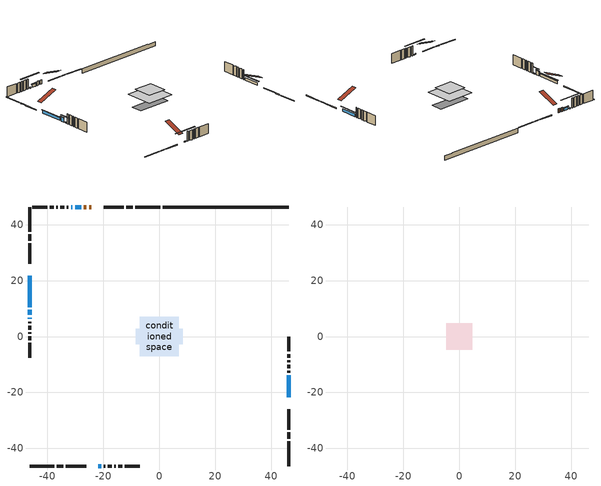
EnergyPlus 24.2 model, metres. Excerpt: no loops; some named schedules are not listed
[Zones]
conditioned space
 floor outside (Floor1 construction): -1.55,-1.55 -1.55,1.55 1.55,1.55 1.55,-1.55 z0.67
 floor adiabatic (AdiabaticFloorConstruction): -6.99,-6.99 -6.99,6.99 6.99,6.99 6.99,-6.99 z3.11
 floor foundation (Slab1 construction): -8.45,-2.84 -8.45,2.84 8.45,2.84 8.45,-2.84 z-1.62
 wall outside (RimJoist1 construction): 0.27,46.34 -8.55,46.34 / -46.34,-46.34 -37.52,-46.34 / -46.34,46.34 -46.34,37.52 / 46.34,-46.34 46.34,-37.52 z0.67:0.97
 wall outside (RimJoist2 construction): -9.48,46.34 -11.75,46.34 / -36.59,-46.34 -34.31,-46.34 / -46.34,36.59 -46.34,34.31 / 46.34,-36.59 46.34,-34.31 z0.67:0.97
 wall outside (RimJoist3 construction): -12.68,46.34 -19.95,46.34 / -33.38,-46.34 -26.12,-46.34 / -46.34,33.38 -46.34,26.12 / 46.34,-33.38 46.34,-26.12 z0.67:0.97
 wall outside (AdiabaticWallConstruction 1): -24.25,46.34 -25.13,46.34 / -26.06,46.34 -26.94,46.34 z0.67:2.7
 wall outside (AdiabaticWallConstruction): -46.34,21.81 -46.34,10.47 / 46.34,-21.81 46.34,-13.87 / -27.87,46.34 -30.14,46.34 z0.67:2.02; -46.34,9.55 -46.34,7.72 z0.67:2.75; -46.34,6.79 -46.34,6.29 / -31.06,46.34 -31.57,46.34 / -21.81,-46.34 -20.82,-46.34 z0.67:1.17
 wall outside (Wall1 construction): -32.49,46.34 -33.1,46.34 / -19.89,-46.34 -19.28,-46.34 / -46.34,5.36 -46.34,4.75 / 46.34,-12.95 46.34,-12.34 z0.67:5.55
 wall outside (Wall2 construction): -34.03,46.34 -35.36,46.34 / -18.35,-46.34 -17.02,-46.34 / -46.34,3.82 -46.34,2.49 / 46.34,-11.41 46.34,-10.08 z0.67:5.55
 wall outside (Wall3 construction): -36.29,46.34 -36.86,46.34 / -16.09,-46.34 -15.52,-46.34 / -46.34,1.56 -46.34,0.99 / 46.34,-9.15 46.34,-8.58 z0.67:5.55
 wall outside (Wall4 construction): -37.79,46.34 -39.16,46.34 / -14.59,-46.34 -13.22,-46.34 / -46.34,0.06 -46.34,-1.31 / 46.34,-7.65 46.34,-6.28 z0.67:5.55
 wall outside (Wall5 construction): -40.09,46.34 -45.41,46.34 / -12.29,-46.34 -6.97,-46.34 / -46.34,-2.24 -46.34,-7.56 / 46.34,-5.35 46.34,-0.03 z0.67:5.55
 wall foundation (FoundationWall1 construction): 1.2,46.34,-1.62 1.2,46.34,0.67 41.82,46.34,0.67 41.82,46.34,0.45 46.34,46.34,0.45 46.34,46.34,-1.62
 window (WindowConstruction): -46.34,21.81 -46.34,10.47 z0.67:2.02
 window (WindowConstruction 1): -46.34,9.54 -46.34,7.72 z0.67:2.75
 window (WindowConstruction 2): 46.34,-21.81 46.34,-13.88 z0.67:2.02
 window (WindowConstruction 3): -27.87,46.34 -30.14,46.34 z0.67:2.02
 window (WindowConstruction 4): -46.34,6.79 -46.34,6.29 z0.67:1.17
 window (WindowConstruction 5): -31.07,46.34 -31.56,46.34 z0.67:1.17
 window (WindowConstruction 6): -21.81,-46.34 -20.82,-46.34 z0.67:1.17
 door (Door): -24.25,46.34 -25.13,46.34 z0.67:2.7
 door (Door 1): -26.06,46.34 -26.94,46.34 z0.67:2.7
 ceiling adiabatic (AdiabaticFloorConstruction): 6.99,-6.99 6.99,6.99 -6.99,6.99 -6.99,-6.99 z3.11
attic - vented
 floor to conditioned space (Floor2 construction Reversed): -4.71,-4.71 -4.71,4.71 4.71,4.71 4.71,-4.71 z5.55
 roof outside (Roof1 construction): -23.33,46.34,5.55 -23.33,37.29,9.32 -20.88,37.29,9.32 -20.88,46.34,5.55; -22.74,-46.34,5.55 -22.74,-37.29,9.32 -25.19,-37.29,9.32 -25.19,-46.34,5.55; -46.34,22.74,5.55 -37.29,22.74,9.32 -37.29,25.19,9.32 -46.34,25.19,5.55; 46.34,-22.74,5.55 37.29,-22.74,9.32 37.29,-25.19,9.32 46.34,-25.19,5.55
shading: -46.34,10.17 -46.34,22.11 -46.64,22.11 -46.64,10.17 z2.32; -46.34,7.42 -46.34,9.84 -46.64,9.84 -46.64,7.42 z3.05; 46.34,-12.96 46.34,-22.72 46.64,-22.72 46.64,-12.96 z2.93; -30.44,46.34 -27.57,46.34 -27.57,46.64 -30.44,46.64 z2.32; -46.34,3.55 -46.34,9.53 -46.64,9.53 -46.64,3.55 z3.91; -37.05,46.34 -25.58,46.34 -25.58,46.64 -37.05,46.64 z6.66; -15.33,-46.34 -27.3,-46.34 -27.3,-46.64 -15.33,-46.64 z6.66
[Building]
Building 1: Terrain=Suburbs
[Site:Location]
Montreal Mirabel Intl AP_QC: Latitude {deg}=45.68; Longitude {deg}=-74.03; Time Zone {hr}=-5; Elevation {m}=82; Keep Site Location Information=Yes
[Site:GroundTemperature:Shallow]
0.642858, -1.75623, -1.94836, -0.80987, 3.76054, 8.30966, 12.2535, 14.7518, 14.9641, 12.9321, 9.08883, 4.67926
[Site:WaterMainsTemperature]
Calculation Method=Schedule; Temperature Schedule=mains temperature schedule
[Material] Roughness=Rough; Thermal Absorptance=0.9
Name | Thickness {m} | Conductivity {W/m-K} | Density {kg/m3} | Specific Heat {J/kg-K} | Solar Absorptance | Visible Absorptance
asphalt or fiberglass shingles | 0.00635 | 0.162714 | 1121.4 | 1465.45 | 0.84 | 0.84
ceiling loosefill ins | 0.254 | 0.0480833 | 16.02 | 1046.75 | 0.7 | 0.7
ceiling stud and cavity | 0.1397 | 0.143987 | 65.682 | 1177.47 | 0.7 | 0.7
concrete 4.0 in. | 0.1016 | 1.803125 | 2242.8 | 837.4 | 0.7 | 0.7
concrete 8.0 in. | 0.2032 | 1.803125 | 2242.8 | 837.4 | 0.7 | 0.7
door material | 0.04445 | 0.0451087 | 512.64 | 1214.23 | 0.7 | 0.7
exterior vertical ins | 0.0453343 | 0.029427 | 32.04 | 1214.23 | 0.7 | 0.7
floor covering | 0.0127 | 0.0433444 | 54.468 | 1339.84 | 0.6 | 0.6
floor rigid ins; rim joist rigid ins; wall rigid ins | 0.051816 | 0.029427 | 32.04 | 1214.23 | 0.7 | 0.7
floor rigid ins 1; wall rigid ins 1 | 0.512978 | 0.029427 | 32.04 | 1214.23 | 0.7 | 0.7
floor stud and cavity | 0.1397 | 0.105474 | 92.3553 | 1139.71 | 0.7 | 0.7
floor stud and cavity 1 | 0.1397 | 1.75129 | 37.0049 | 1207.88 | 0.7 | 0.7
furniture material conditioned space 1 | 0.1524 | 0.115458 | 640.8 | 1214.23 | 0.6 | 0.6
gypsum board | 0.0127 | 0.160291 | 801 | 837.4 | 0.6 | 0.6
gypsum board 1 | 0.0127 | 0.160291 | 801 | 837.4 | 0.7 | 0.7
osb sheathing 0.5 in. | 0.0127 | 0.115458 | 512.64 | 1214.23 | 0.7 | 0.7
osb sheathing 0.75 in. | 0.01905 | 0.115458 | 512.64 | 1214.23 | 0.7 | 0.7
osb sheathing 2.0 in. | 0.0508 | 0.115458 | 512.64 | 1214.23 | 0.7 | 0.7
rim joist stud and cavity | 0.0508 | 0.0278588 | 125.044 | 1163.47 | 0.6 | 0.6
rim joist stud and cavity 1 | 0.0508 | 0.159763 | 125.044 | 1163.47 | 0.6 | 0.6
wall stud and cavity | 0.1397 | 0.148021 | 139.0536 | 1170.24 | 0.7 | 0.7
wall stud and cavity 1 | 0.1397 | 0.202915 | 139.0536 | 1170.24 | 0.7 | 0.7
wall stud and cavity 2 | 0.1397 | 0.153164 | 139.0536 | 1170.24 | 0.7 | 0.7
wall stud and cavity 3 | 0.1397 | 0.0975873 | 139.0536 | 1170.24 | 0.7 | 0.7
wall stud and cavity 4 | 0.1397 | 0.18494 | 139.0536 | 1170.24 | 0.7 | 0.7
wall stud and cavity 5 | 0.0889 | 0.380278 | 52.3479 | 1209.89 | 0.7 | 0.7
wall stud and cavity 6 | 0.0889 | 0.391764 | 83.0341 | 1211.67 | 0.7 | 0.7
wood siding | 0.0254 | 0.102417 | 544.68 | 1172.36 | 0 | 0
wood siding 1; wood siding 2; wood siding 3 | 0.0254 | 0.102417 | 544.68 | 1172.36 | 0.7 | 0.7
[WindowMaterial:SimpleGlazingSystem]
Name | U-Factor {W/m2-K} | Solar Heat Gain Coefficient
WindowMaterial | 2.93382 | 0.6
WindowMaterial 1 | 2.97414 | 0.6
WindowMaterial 2 | 3.09508 | 0.33
[Construction]
AdiabaticFloorConstruction: floor stud and cavity 1, floor rigid ins 1, osb sheathing 0.75 in., floor covering
AdiabaticWallConstruction: wood siding 2, wall rigid ins 1, wall stud and cavity 5, gypsum board
AdiabaticWallConstruction 1: wood siding 3, wall rigid ins 1, wall stud and cavity 5, gypsum board
Door; Door 1: door material
Floor1 construction: floor stud and cavity, floor rigid ins, osb sheathing 0.75 in., floor covering
Floor2 construction Reversed: gypsum board, ceiling stud and cavity, ceiling loosefill ins
FoundationWall1 construction: concrete 8.0 in., gypsum board 1
furniture construction conditioned space 1: furniture material conditioned space 1
PartitionWallConstruction: gypsum board, wall stud and cavity 6, gypsum board
RimJoist1 construction; RimJoist3 construction: wood siding 1, osb sheathing 2.0 in., rim joist stud and cavity
RimJoist2 construction: wood siding 1, rim joist rigid ins, osb sheathing 2.0 in., rim joist stud and cavity 1
Roof1 construction: asphalt or fiberglass shingles
Slab1 construction: concrete 4.0 in.
Wall1 construction: wood siding, wall rigid ins, osb sheathing 0.5 in., wall stud and cavity, gypsum board
Wall2 construction: wood siding, wall rigid ins, osb sheathing 0.5 in., wall stud and cavity 1, gypsum board
Wall3 construction: wood siding, wall rigid ins, osb sheathing 0.5 in., wall stud and cavity 2, gypsum board
Wall4 construction: wood siding, wall rigid ins, osb sheathing 0.5 in., wall stud and cavity 3, gypsum board
Wall5 construction: wood siding, wall rigid ins, osb sheathing 0.5 in., wall stud and cavity 4, gypsum board
WindowConstruction; WindowConstruction 2; WindowConstruction 3: WindowMaterial
WindowConstruction 1: WindowMaterial 1
WindowConstruction 4; WindowConstruction 5; WindowConstruction 6: WindowMaterial 2
[Zone] Multiplier=1; Part of Total Floor Area=Yes
Name | Volume {m3}
attic - vented | 53.5049
conditioned space | 729.1
[Space]
Name | Zone | Volume {m3}
attic - vented 1 | attic - vented | 53.5049
conditioned space 1 | conditioned space | 729.1
[ZoneInfiltration:EffectiveLeakageArea]
infil attic - vented 1: Zone or Space=attic - vented 1; Schedule=Always On Discrete; Effective Air Leakage Area {cm2}=4091.54; Stack Coefficient=0.000262102; Wind Coefficient=1.09384e-05
[ZoneMixing]
whole house fan mix: Zone or Space=attic - vented; Schedule=Always On Continuous; Design Flow Rate Calculation Method=Flow/Zone; Design Flow Rate {m3/s}=0; Source Zone or Space=conditioned space
[SurfaceProperty:ExposedFoundationPerimeter]
Slab1: Exposed Perimeter Calculation Method=TotalExposedPerimeter; Total Exposed Perimeter {m}=45.138
[InternalMass] Zone or ZoneList=conditioned space; Space or SpaceList=conditioned space 1
Name | Construction | Surface Area {m2}
furniture mass conditioned space 1 | furniture construction conditioned space 1 | 120.496
partition wall mass | PartitionWallConstruction | 301.24
[Lights]
interior lighting: Zone or ZoneList or Space or SpaceList=conditioned space 1; Schedule=interior lighting schedule; Design Level Calculation Method=LightingLevel; Lighting Level {W}=343.2; Return Air Fraction=0; Fraction Radiant=0.6; Fraction Visible=0.2; Fraction Replaceable=1
[People]
occupants: Zone or ZoneList or Space or SpaceList=conditioned space 1; Number of People Schedule=occupants schedule; Number of People Calculation Method=People; Number of People=3; Fraction Radiant=0.314171; Sensible Heat Fraction=0.56303; Activity Level Schedule=occupants activity schedule; Carbon Dioxide Generation Rate {m3/s-W}=0; Enable ASHRAE 55 Comfort Warnings=No; Mean Radiant Temperature Calculation Type=EnclosureAveraged
[ElectricEquipment] Zone or ZoneList or Space or SpaceList=conditioned space 1; Design Level Calculation Method=EquipmentLevel
Name | Schedule | Design Level {W} | Fraction Latent | Fraction Radiant | Fraction Lost
clothes dryer | clothes dryer schedule | 140.772 | 0.015 | 0.081 | 0.85
clothes washer | clothes washer schedule | 32.1985 | 0.03 | 0.162 | 0.7
cooking range | cooking range schedule | 215.147 | 0.08 | 0.432 | 0.2
dishwasher | dishwasher schedule | 66.8632 | 0.3 | 0.18 | 0.4
fridge | fridge schedule | 72.9452 | 0 | 0.6 | 0
mech vent house fan | mech vent house fan schedule | 150 | 0 | 0 | 1
mech vent house fan cfis | mech vent house fan cfis schedule | 0 | 0 | 0 | 0
misc plug loads | misc plug loads schedule | 494.7 | 0.045 | 0.513 | 0.1
whole house fan | Always On Discrete | 0 | 0 | 0 | 1
[OtherEquipment] Zone or ZoneList or Space or SpaceList=conditioned space 1; Design Level Calculation Method=EquipmentLevel
Name | Fuel Type | Schedule | Design Level {W} | Fraction Latent | Fraction Radiant | Fraction Lost
clothes dryer 1 | Electricity | clothes dryer schedule | 0 | 0.015 | 0.081 | 0.85
cooking range 1 | Electricity | cooking range schedule | 0 | 0.08 | 0.432 | 0.2
general water use latent | None | general water use schedule | 62.594 | 1 | 0 | 0
general water use sensible | None | general water use schedule | -61.6891 | 0 | 0.6 | 0
mech vent house fan latent load | None | Always On Discrete | 0 | 1 | 0 | 0
mech vent house fan sensible load | None | Always On Discrete | 0 | 0 | 0 | 0
water heater energy adjustment1 | Electricity | Always On Discrete | 0.01 | 0 | 0 | 1
[ZoneInfiltration:DesignFlowRate] Zone or ZoneList or Space or SpaceList=conditioned space 1; Schedule=Always On Discrete; Design Flow Rate Calculation Method=Flow/Zone; Design Flow Rate {m3/s}=0
infil flow; natural vent flow; whole house fan flow
[Foundation:Kiva]
Foundation Kiva 1: Initial Indoor Air Temperature {C}=21; Wall Height Above Grade {m}=0.669981; Wall Depth Below Slab {m}=0.2032; Custom Block Material Name 1=exterior vertical ins; Custom Block Depth 1 {m}=2.28999; Custom Block X Position 1 {m}=0.2159; Custom Block Z Position 1 {m}=0
[Foundation:Kiva:Settings]
Soil Conductivity {W/m-K}=0.849921; Soil Density {kg/m3}=1842.3; Soil Specific Heat {J/kg-K}=418.7; Ground Solar Absorptivity=0.9; Ground Thermal Absorptivity=0.9; Ground Surface Roughness {m}=0.03; Far-Field Width {m}=40; Deep-Ground Boundary Condition=ZeroFlux; Deep-Ground Depth {m}=40; Minimum Cell Dimension {m}=0.2; Maximum Cell Growth Coefficient=3; Simulation Timestep=Timestep
[Exterior:Lights]
exterior lighting: Schedule=exterior lighting schedule; Design Level {W}=75.6
[Schedule:Constant]
Name | Hourly Value
Always On Continuous; mech vent house fan schedule; mech vent house fan cfis schedule; Always On Discrete | 1
occupants activity schedule | 117.228
fridge schedule | 0
[Schedule:Week:Daily]
interior lighting schedule Week Rule - Jan1-Jan27: interior lighting schedule day, interior lighting schedule day, interior lighting schedule day, interior lighting schedule day, interior lighting schedule day, interior lighting schedule day, interior lighting schedule day, interior lighting schedule default day, interior lighting schedule default day, interior lighting schedule default day, interior lighting schedule default day, interior lighting schedule default day
interior lighting schedule Week Rule - Jan28-Feb3: interior lighting schedule day, interior lighting schedule day, interior lighting schedule day, interior lighting schedule day, interior lighting schedule day 1, interior lighting schedule day 1, interior lighting schedule day 1, interior lighting schedule default day, interior lighting schedule default day, interior lighting schedule default day, interior lighting schedule default day, interior lighting schedule default day
interior lighting schedule Week Rule - Feb4-Feb24: interior lighting schedule day 1, interior lighting schedule day 1, interior lighting schedule day 1, interior lighting schedule day 1, interior lighting schedule day 1, interior lighting schedule day 1, interior lighting schedule day 1, interior lighting schedule default day, interior lighting schedule default day, interior lighting schedule default day, interior lighting schedule default day, interior lighting schedule default day
interior lighting schedule Week Rule - Feb25-Mar3: interior lighting schedule day 1, interior lighting schedule day 1, interior lighting schedule day 1, interior lighting schedule day 1, interior lighting schedule day 2, interior lighting schedule day 2, interior lighting schedule day 2, interior lighting schedule default day, interior lighting schedule default day, interior lighting schedule default day, interior lighting schedule default day, interior lighting schedule default day
interior lighting schedule Week Rule - Mar4-Mar31: interior lighting schedule day 2, interior lighting schedule day 2, interior lighting schedule day 2, interior lighting schedule day 2, interior lighting schedule day 2, interior lighting schedule day 2, interior lighting schedule day 2, interior lighting schedule default day, interior lighting schedule default day, interior lighting schedule default day, interior lighting schedule default day, interior lighting schedule default day
interior lighting schedule Week Rule - Apr1-Apr28: interior lighting schedule day 3, interior lighting schedule day 3, interior lighting schedule day 3, interior lighting schedule day 3, interior lighting schedule day 3, interior lighting schedule day 3, interior lighting schedule day 3, interior lighting schedule default day, interior lighting schedule default day, interior lighting schedule default day, interior lighting schedule default day, interior lighting schedule default day
interior lighting schedule Week Rule - Apr29-May5: interior lighting schedule day 3, interior lighting schedule day 3, interior lighting schedule day 4, interior lighting schedule day 4, interior lighting schedule day 4, interior lighting schedule day 4, interior lighting schedule day 4, interior lighting schedule default day, interior lighting schedule default day, interior lighting schedule default day, interior lighting schedule default day, interior lighting schedule default day
interior lighting schedule Week Rule - May6-May26: interior lighting schedule day 4, interior lighting schedule day 4, interior lighting schedule day 4, interior lighting schedule day 4, interior lighting schedule day 4, interior lighting schedule day 4, interior lighting schedule day 4, interior lighting schedule default day, interior lighting schedule default day, interior lighting schedule default day, interior lighting schedule default day, interior lighting schedule default day
interior lighting schedule Week Rule - May27-Jun2: interior lighting schedule day 4, interior lighting schedule day 4, interior lighting schedule day 4, interior lighting schedule day 4, interior lighting schedule day 4, interior lighting schedule day 5, interior lighting schedule day 5, interior lighting schedule default day, interior lighting schedule default day, interior lighting schedule default day, interior lighting schedule default day, interior lighting schedule default day
interior lighting schedule Week Rule - Jun3-Jun30: interior lighting schedule day 5, interior lighting schedule day 5, interior lighting schedule day 5, interior lighting schedule day 5, interior lighting schedule day 5, interior lighting schedule day 5, interior lighting schedule day 5, interior lighting schedule default day, interior lighting schedule default day, interior lighting schedule default day, interior lighting schedule default day, interior lighting schedule default day
interior lighting schedule Week Rule - Jul1-Jul28: interior lighting schedule day 6, interior lighting schedule day 6, interior lighting schedule day 6, interior lighting schedule day 6, interior lighting schedule day 6, interior lighting schedule day 6, interior lighting schedule day 6, interior lighting schedule default day, interior lighting schedule default day, interior lighting schedule default day, interior lighting schedule default day, interior lighting schedule default day
interior lighting schedule Week Rule - Jul29-Aug4: interior lighting schedule day 6, interior lighting schedule day 6, interior lighting schedule day 6, interior lighting schedule day 7, interior lighting schedule day 7, interior lighting schedule day 7, interior lighting schedule day 7, interior lighting schedule default day, interior lighting schedule default day, interior lighting schedule default day, interior lighting schedule default day, interior lighting schedule default day
interior lighting schedule Week Rule - Aug5-Aug25: interior lighting schedule day 7, interior lighting schedule day 7, interior lighting schedule day 7, interior lighting schedule day 7, interior lighting schedule day 7, interior lighting schedule day 7, interior lighting schedule day 7, interior lighting schedule default day, interior lighting schedule default day, interior lighting schedule default day, interior lighting schedule default day, interior lighting schedule default day
interior lighting schedule Week Rule - Aug26-Sep1: interior lighting schedule day 7, interior lighting schedule day 7, interior lighting schedule day 7, interior lighting schedule day 7, interior lighting schedule day 7, interior lighting schedule day 7, interior lighting schedule day 8, interior lighting schedule default day, interior lighting schedule default day, interior lighting schedule default day, interior lighting schedule default day, interior lighting schedule default day
interior lighting schedule Week Rule - Sep2-Sep29: interior lighting schedule day 8, interior lighting schedule day 8, interior lighting schedule day 8, interior lighting schedule day 8, interior lighting schedule day 8, interior lighting schedule day 8, interior lighting schedule day 8, interior lighting schedule default day, interior lighting schedule default day, interior lighting schedule default day, interior lighting schedule default day, interior lighting schedule default day
interior lighting schedule Week Rule - Sep30-Oct6: interior lighting schedule day 8, interior lighting schedule day 9, interior lighting schedule day 9, interior lighting schedule day 9, interior lighting schedule day 9, interior lighting schedule day 9, interior lighting schedule day 9, interior lighting schedule default day, interior lighting schedule default day, interior lighting schedule default day, interior lighting schedule default day, interior lighting schedule default day
interior lighting schedule Week Rule - Oct7-Oct27: interior lighting schedule day 9, interior lighting schedule day 9, interior lighting schedule day 9, interior lighting schedule day 9, interior lighting schedule day 9, interior lighting schedule day 9, interior lighting schedule day 9, interior lighting schedule default day, interior lighting schedule default day, interior lighting schedule default day, interior lighting schedule default day, interior lighting schedule default day
interior lighting schedule Week Rule - Oct28-Nov3: interior lighting schedule day 9, interior lighting schedule day 9, interior lighting schedule day 9, interior lighting schedule day 9, interior lighting schedule day 10, interior lighting schedule day 10, interior lighting schedule day 10, interior lighting schedule default day, interior lighting schedule default day, interior lighting schedule default day, interior lighting schedule default day, interior lighting schedule default day
interior lighting schedule Week Rule - Nov4-Nov24: interior lighting schedule day 10, interior lighting schedule day 10, interior lighting schedule day 10, interior lighting schedule day 10, interior lighting schedule day 10, interior lighting schedule day 10, interior lighting schedule day 10, interior lighting schedule default day, interior lighting schedule default day, interior lighting schedule default day, interior lighting schedule default day, interior lighting schedule default day
interior lighting schedule Week Rule - Nov25-Dec1: interior lighting schedule day 10, interior lighting schedule day 10, interior lighting schedule day 10, interior lighting schedule day 10, interior lighting schedule day 10, interior lighting schedule day 10, interior lighting schedule day 11, interior lighting schedule default day, interior lighting schedule default day, interior lighting schedule default day, interior lighting schedule default day, interior lighting schedule default day
interior lighting schedule Week Rule - Dec2-Dec31: interior lighting schedule day 11, interior lighting schedule day 11, interior lighting schedule day 11, interior lighting schedule day 11, interior lighting schedule day 11, interior lighting schedule day 11, interior lighting schedule day 11, interior lighting schedule default day, interior lighting schedule default day, interior lighting schedule default day, interior lighting schedule default day, interior lighting schedule default day
occupants schedule Week Rule - Jan1-Dec31: occupants schedule day, occupants schedule day, occupants schedule day, occupants schedule day, occupants schedule day, occupants schedule day, occupants schedule day, occupants schedule default day, occupants schedule default day, occupants schedule default day, occupants schedule default day, occupants schedule default day
clothes dryer schedule Week Rule - Jan1-Dec31: clothes dryer schedule day, clothes dryer schedule day, clothes dryer schedule day, clothes dryer schedule day, clothes dryer schedule day, clothes dryer schedule day, clothes dryer schedule day, clothes dryer schedule default day, clothes dryer schedule default day, clothes dryer schedule default day, clothes dryer schedule default day, clothes dryer schedule default day
clothes washer schedule Week Rule - Jan1-Dec31: clothes washer schedule day, clothes washer schedule day, clothes washer schedule day, clothes washer schedule day, clothes washer schedule day, clothes washer schedule day, clothes washer schedule day, clothes washer schedule default day, clothes washer schedule default day, clothes washer schedule default day, clothes washer schedule default day, clothes washer schedule default day
cooking range schedule Week Rule - Jan1-Dec31: cooking range schedule day, cooking range schedule day, cooking range schedule day, cooking range schedule day, cooking range schedule day, cooking range schedule day, cooking range schedule day, cooking range schedule default day, cooking range schedule default day, cooking range schedule default day, cooking range schedule default day, cooking range schedule default day
dishwasher schedule Week Rule - Jan1-Dec31: dishwasher schedule day, dishwasher schedule day, dishwasher schedule day, dishwasher schedule day, dishwasher schedule day, dishwasher schedule day, dishwasher schedule day, dishwasher schedule default day, dishwasher schedule default day, dishwasher schedule default day, dishwasher schedule default day, dishwasher schedule default day
misc plug loads schedule Week Rule - Jan1-Dec31: misc plug loads schedule day, misc plug loads schedule day, misc plug loads schedule day, misc plug loads schedule day, misc plug loads schedule day, misc plug loads schedule day, misc plug loads schedule day, misc plug loads schedule default day, misc plug loads schedule default day, misc plug loads schedule default day, misc plug loads schedule default day, misc plug loads schedule default day
general water use schedule Week Rule - Jan1-Dec31: general water use schedule day, general water use schedule day, general water use schedule day, general water use schedule day, general water use schedule day, general water use schedule day, general water use schedule day, general water use schedule default day, general water use schedule default day, general water use schedule default day, general water use schedule default day, general water use schedule default day
exterior lighting schedule Week Rule - Jan1-Jan27: exterior lighting schedule day, exterior lighting schedule day, exterior lighting schedule day, exterior lighting schedule day, exterior lighting schedule day, exterior lighting schedule day, exterior lighting schedule day, exterior lighting schedule default day, exterior lighting schedule default day, exterior lighting schedule default day, exterior lighting schedule default day, exterior lighting schedule default day
exterior lighting schedule Week Rule - Jan28-Feb3: exterior lighting schedule day, exterior lighting schedule day, exterior lighting schedule day, exterior lighting schedule day, exterior lighting schedule day 1, exterior lighting schedule day 1, exterior lighting schedule day 1, exterior lighting schedule default day, exterior lighting schedule default day, exterior lighting schedule default day, exterior lighting schedule default day, exterior lighting schedule default day
exterior lighting schedule Week Rule - Feb4-Feb24: exterior lighting schedule day 1, exterior lighting schedule day 1, exterior lighting schedule day 1, exterior lighting schedule day 1, exterior lighting schedule day 1, exterior lighting schedule day 1, exterior lighting schedule day 1, exterior lighting schedule default day, exterior lighting schedule default day, exterior lighting schedule default day, exterior lighting schedule default day, exterior lighting schedule default day
exterior lighting schedule Week Rule - Feb25-Mar3: exterior lighting schedule day 1, exterior lighting schedule day 1, exterior lighting schedule day 1, exterior lighting schedule day 1, exterior lighting schedule day 2, exterior lighting schedule day 2, exterior lighting schedule day 2, exterior lighting schedule default day, exterior lighting schedule default day, exterior lighting schedule default day, exterior lighting schedule default day, exterior lighting schedule default day
exterior lighting schedule Week Rule - Mar4-Mar31: exterior lighting schedule day 2, exterior lighting schedule day 2, exterior lighting schedule day 2, exterior lighting schedule day 2, exterior lighting schedule day 2, exterior lighting schedule day 2, exterior lighting schedule day 2, exterior lighting schedule default day, exterior lighting schedule default day, exterior lighting schedule default day, exterior lighting schedule default day, exterior lighting schedule default day
exterior lighting schedule Week Rule - Apr1-Apr28: exterior lighting schedule day 3, exterior lighting schedule day 3, exterior lighting schedule day 3, exterior lighting schedule day 3, exterior lighting schedule day 3, exterior lighting schedule day 3, exterior lighting schedule day 3, exterior lighting schedule default day, exterior lighting schedule default day, exterior lighting schedule default day, exterior lighting schedule default day, exterior lighting schedule default day
exterior lighting schedule Week Rule - Apr29-May5: exterior lighting schedule day 3, exterior lighting schedule day 3, exterior lighting schedule day 4, exterior lighting schedule day 4, exterior lighting schedule day 4, exterior lighting schedule day 4, exterior lighting schedule day 4, exterior lighting schedule default day, exterior lighting schedule default day, exterior lighting schedule default day, exterior lighting schedule default day, exterior lighting schedule default day
exterior lighting schedule Week Rule - May6-May26: exterior lighting schedule day 4, exterior lighting schedule day 4, exterior lighting schedule day 4, exterior lighting schedule day 4, exterior lighting schedule day 4, exterior lighting schedule day 4, exterior lighting schedule day 4, exterior lighting schedule default day, exterior lighting schedule default day, exterior lighting schedule default day, exterior lighting schedule default day, exterior lighting schedule default day
exterior lighting schedule Week Rule - May27-Jun2: exterior lighting schedule day 4, exterior lighting schedule day 4, exterior lighting schedule day 4, exterior lighting schedule day 4, exterior lighting schedule day 4, exterior lighting schedule day 5, exterior lighting schedule day 5, exterior lighting schedule default day, exterior lighting schedule default day, exterior lighting schedule default day, exterior lighting schedule default day, exterior lighting schedule default day
exterior lighting schedule Week Rule - Jun3-Jun30: exterior lighting schedule day 5, exterior lighting schedule day 5, exterior lighting schedule day 5, exterior lighting schedule day 5, exterior lighting schedule day 5, exterior lighting schedule day 5, exterior lighting schedule day 5, exterior lighting schedule default day, exterior lighting schedule default day, exterior lighting schedule default day, exterior lighting schedule default day, exterior lighting schedule default day
exterior lighting schedule Week Rule - Jul1-Jul28: exterior lighting schedule day 6, exterior lighting schedule day 6, exterior lighting schedule day 6, exterior lighting schedule day 6, exterior lighting schedule day 6, exterior lighting schedule day 6, exterior lighting schedule day 6, exterior lighting schedule default day, exterior lighting schedule default day, exterior lighting schedule default day, exterior lighting schedule default day, exterior lighting schedule default day
exterior lighting schedule Week Rule - Jul29-Aug4: exterior lighting schedule day 6, exterior lighting schedule day 6, exterior lighting schedule day 6, exterior lighting schedule day 7, exterior lighting schedule day 7, exterior lighting schedule day 7, exterior lighting schedule day 7, exterior lighting schedule default day, exterior lighting schedule default day, exterior lighting schedule default day, exterior lighting schedule default day, exterior lighting schedule default day
exterior lighting schedule Week Rule - Aug5-Aug25: exterior lighting schedule day 7, exterior lighting schedule day 7, exterior lighting schedule day 7, exterior lighting schedule day 7, exterior lighting schedule day 7, exterior lighting schedule day 7, exterior lighting schedule day 7, exterior lighting schedule default day, exterior lighting schedule default day, exterior lighting schedule default day, exterior lighting schedule default day, exterior lighting schedule default day
exterior lighting schedule Week Rule - Aug26-Sep1: exterior lighting schedule day 7, exterior lighting schedule day 7, exterior lighting schedule day 7, exterior lighting schedule day 7, exterior lighting schedule day 7, exterior lighting schedule day 7, exterior lighting schedule day 8, exterior lighting schedule default day, exterior lighting schedule default day, exterior lighting schedule default day, exterior lighting schedule default day, exterior lighting schedule default day
exterior lighting schedule Week Rule - Sep2-Sep29: exterior lighting schedule day 8, exterior lighting schedule day 8, exterior lighting schedule day 8, exterior lighting schedule day 8, exterior lighting schedule day 8, exterior lighting schedule day 8, exterior lighting schedule day 8, exterior lighting schedule default day, exterior lighting schedule default day, exterior lighting schedule default day, exterior lighting schedule default day, exterior lighting schedule default day
exterior lighting schedule Week Rule - Sep30-Oct6: exterior lighting schedule day 8, exterior lighting schedule day 9, exterior lighting schedule day 9, exterior lighting schedule day 9, exterior lighting schedule day 9, exterior lighting schedule day 9, exterior lighting schedule day 9, exterior lighting schedule default day, exterior lighting schedule default day, exterior lighting schedule default day, exterior lighting schedule default day, exterior lighting schedule default day
exterior lighting schedule Week Rule - Oct7-Oct27: exterior lighting schedule day 9, exterior lighting schedule day 9, exterior lighting schedule day 9, exterior lighting schedule day 9, exterior lighting schedule day 9, exterior lighting schedule day 9, exterior lighting schedule day 9, exterior lighting schedule default day, exterior lighting schedule default day, exterior lighting schedule default day, exterior lighting schedule default day, exterior lighting schedule default day
exterior lighting schedule Week Rule - Oct28-Nov3: exterior lighting schedule day 9, exterior lighting schedule day 9, exterior lighting schedule day 9, exterior lighting schedule day 9, exterior lighting schedule day 10, exterior lighting schedule day 10, exterior lighting schedule day 10, exterior lighting schedule default day, exterior lighting schedule default day, exterior lighting schedule default day, exterior lighting schedule default day, exterior lighting schedule default day
exterior lighting schedule Week Rule - Nov4-Nov24: exterior lighting schedule day 10, exterior lighting schedule day 10, exterior lighting schedule day 10, exterior lighting schedule day 10, exterior lighting schedule day 10, exterior lighting schedule day 10, exterior lighting schedule day 10, exterior lighting schedule default day, exterior lighting schedule default day, exterior lighting schedule default day, exterior lighting schedule default day, exterior lighting schedule default day
exterior lighting schedule Week Rule - Nov25-Dec1: exterior lighting schedule day 10, exterior lighting schedule day 10, exterior lighting schedule day 10, exterior lighting schedule day 10, exterior lighting schedule day 10, exterior lighting schedule day 10, exterior lighting schedule day 11, exterior lighting schedule default day, exterior lighting schedule default day, exterior lighting schedule default day, exterior lighting schedule default day, exterior lighting schedule default day
exterior lighting schedule Week Rule - Dec2-Dec31: exterior lighting schedule day 11, exterior lighting schedule day 11, exterior lighting schedule day 11, exterior lighting schedule day 11, exterior lighting schedule day 11, exterior lighting schedule day 11, exterior lighting schedule day 11, exterior lighting schedule default day, exterior lighting schedule default day, exterior lighting schedule default day, exterior lighting schedule default day, exterior lighting schedule default day
[Schedule:Year]
interior lighting schedule: interior lighting schedule Week Rule - Jan1-Jan27, 1, 1, 1, 27, interior lighting schedule Week Rule - Jan28-Feb3, 1, 28, 2, 3, interior lighting schedule Week Rule - Feb4-Feb24, 2, 4, 2, 24, interior lighting schedule Week Rule - Feb25-Mar3, 2, 25, 3, 3, interior lighting schedule Week Rule - Mar4-Mar31, 3, 4, 3, 31, interior lighting schedule Week Rule - Apr1-Apr28, 4, 1, 4, 28, interior lighting schedule Week Rule - Apr29-May5, 4, 29, 5, 5, interior lighting schedule Week Rule - May6-May26, 5, 6, 5, 26, interior lighting schedule Week Rule - May27-Jun2, 5, 27, 6, 2, interior lighting schedule Week Rule - Jun3-Jun30, 6, 3, 6, 30, interior lighting schedule Week Rule - Jul1-Jul28, 7, 1, 7, 28, interior lighting schedule Week Rule - Jul29-Aug4, 7, 29, 8, 4, interior lighting schedule Week Rule - Aug5-Aug25, 8, 5, 8, 25, interior lighting schedule Week Rule - Aug26-Sep1, 8, 26, 9, 1, interior lighting schedule Week Rule - Sep2-Sep29, 9, 2, 9, 29, interior lighting schedule Week Rule - Sep30-Oct6, 9, 30, 10, 6, interior lighting schedule Week Rule - Oct7-Oct27, 10, 7, 10, 27, interior lighting schedule Week Rule - Oct28-Nov3, 10, 28, 11, 3, interior lighting schedule Week Rule - Nov4-Nov24, 11, 4, 11, 24, interior lighting schedule Week Rule - Nov25-Dec1, 11, 25, 12, 1, interior lighting schedule Week Rule - Dec2-Dec31, 12, 2, 12, 31
occupants schedule: occupants schedule Week Rule - Jan1-Dec31, 1, 1, 12, 31
clothes dryer schedule: clothes dryer schedule Week Rule - Jan1-Dec31, 1, 1, 12, 31
clothes washer schedule: clothes washer schedule Week Rule - Jan1-Dec31, 1, 1, 12, 31
cooking range schedule: cooking range schedule Week Rule - Jan1-Dec31, 1, 1, 12, 31
dishwasher schedule: dishwasher schedule Week Rule - Jan1-Dec31, 1, 1, 12, 31
misc plug loads schedule: misc plug loads schedule Week Rule - Jan1-Dec31, 1, 1, 12, 31
general water use schedule: general water use schedule Week Rule - Jan1-Dec31, 1, 1, 12, 31
exterior lighting schedule: exterior lighting schedule Week Rule - Jan1-Jan27, 1, 1, 1, 27, exterior lighting schedule Week Rule - Jan28-Feb3, 1, 28, 2, 3, exterior lighting schedule Week Rule - Feb4-Feb24, 2, 4, 2, 24, exterior lighting schedule Week Rule - Feb25-Mar3, 2, 25, 3, 3, exterior lighting schedule Week Rule - Mar4-Mar31, 3, 4, 3, 31, exterior lighting schedule Week Rule - Apr1-Apr28, 4, 1, 4, 28, exterior lighting schedule Week Rule - Apr29-May5, 4, 29, 5, 5, exterior lighting schedule Week Rule - May6-May26, 5, 6, 5, 26, exterior lighting schedule Week Rule - May27-Jun2, 5, 27, 6, 2, exterior lighting schedule Week Rule - Jun3-Jun30, 6, 3, 6, 30, exterior lighting schedule Week Rule - Jul1-Jul28, 7, 1, 7, 28, exterior lighting schedule Week Rule - Jul29-Aug4, 7, 29, 8, 4, exterior lighting schedule Week Rule - Aug5-Aug25, 8, 5, 8, 25, exterior lighting schedule Week Rule - Aug26-Sep1, 8, 26, 9, 1, exterior lighting schedule Week Rule - Sep2-Sep29, 9, 2, 9, 29, exterior lighting schedule Week Rule - Sep30-Oct6, 9, 30, 10, 6, exterior lighting schedule Week Rule - Oct7-Oct27, 10, 7, 10, 27, exterior lighting schedule Week Rule - Oct28-Nov3, 10, 28, 11, 3, exterior lighting schedule Week Rule - Nov4-Nov24, 11, 4, 11, 24, exterior lighting schedule Week Rule - Nov25-Dec1, 11, 25, 12, 1, exterior lighting schedule Week Rule - Dec2-Dec31, 12, 2, 12, 31
[Schedule:Compact]
mains temperature schedule: Through: 01/01, For: AllDays, Until: 24:00, 5.61444, Through: 01/02, For: AllDays, Until: 24:00, 5.535, Through: 01/03, For: AllDays, Until: 24:00, 5.45667, Through: 01/04, For: AllDays, Until: 24:00, 5.37944, Through: 01/05, For: AllDays, Until: 24:00, 5.30333, Through: 01/06, For: AllDays, Until: 24:00, 5.22889, Through: 01/07, For: AllDays, Until: 24:00, 5.15611, Through: 01/08, For: AllDays, Until: 24:00, 5.08389, Through: 01/09, For: AllDays, Until: 24:00, 5.01333, Through: 01/10, For: AllDays, Until: 24:00, 4.94444, Through: 01/11, For: AllDays, Until: 24:00, 4.87667, Through: 01/12, For: AllDays, Until: 24:00, 4.81056, Through: 01/13, For: AllDays, Until: 24:00, 4.74556, Through: 01/14, For: AllDays, Until: 24:00, 4.68222, Through: 01/15, For: AllDays, Until: 24:00, 4.62056, Through: 01/16, For: AllDays, Until: 24:00, 4.56, Through: 01/17, For: AllDays, Until: 24:00, 4.50111, Through: 01/18, For: AllDays, Until: 24:00, 4.44389, Through: 01/19, For: AllDays, Until: 24:00, 4.38778, Through: 01/20, For: AllDays, Until: 24:00, 4.33389, Through: 01/21, For: AllDays, Until: 24:00, 4.28111, Through: 01/22, For: AllDays, Until: 24:00, 4.23, Through: 01/23, For: AllDays, Until: 24:00, 4.18056, Through: 01/24, For: AllDays, Until: 24:00, 4.13278, Through: 01/25, For: AllDays, Until: 24:00, 4.08667, Through: 01/26, For: AllDays, Until: 24:00, 4.04222, Through: 01/27, For: AllDays, Until: 24:00, 3.99944, Through: 01/28, For: AllDays, Until: 24:00, 3.95833, Through: 01/29, For: AllDays, Until: 24:00, 3.91889, Through: 01/30, For: AllDays, Until: 24:00, 3.88111, Through: 01/31, For: AllDays, Until: 24:00, 3.845, Through: 02/01, For: AllDays, Until: 24:00, 3.81056, Through: 02/02, For: AllDays, Until: 24:00, 3.77778, Through: 02/03, For: AllDays, Until: 24:00, 3.74722, Through: 02/04, For: AllDays, Until: 24:00, 3.71833, Through: 02/05, For: AllDays, Until: 24:00, 3.69056, Through: 02/06, For: AllDays, Until: 24:00, 3.66556, Through: 02/07, For: AllDays, Until: 24:00, 3.64167, Through: 02/08, For: AllDays, Until: 24:00, 3.61944, Through: 02/09, For: AllDays, Until: 24:00, 3.59944, Through: 02/10, For: AllDays, Until: 24:00, 3.58111, Through: 02/11, For: AllDays, Until: 24:00, 3.56444, Through: 02/12, For: AllDays, Until: 24:00, 3.55, Through: 02/13, For: AllDays, Until: 24:00, 3.53667, Through: 02/14, For: AllDays, Until: 24:00, 3.52556, Through: 02/15, For: AllDays, Until: 24:00, 3.51667, Through: 02/16, For: AllDays, Until: 24:00, 3.50889, Through: 02/17, For: AllDays, Until: 24:00, 3.50333, Through: 02/18, For: AllDays, Until: 24:00, 3.49944, Through: 02/19, For: AllDays, Until: 24:00, 3.49778, Through: 02/20, For: AllDays, Until: 24:00, 3.49778, Through: 02/21, For: AllDays, Until: 24:00, 3.49944, Through: 02/22, For: AllDays, Until: 24:00, 3.50278, Through: 02/23, For: AllDays, Until: 24:00, 3.50833, Through: 02/24, For: AllDays, Until: 24:00, 3.515, Through: 02/25, For: AllDays, Until: 24:00, 3.52444, Through: 02/26, For: AllDays, Until: 24:00, 3.535, Through: 02/27, For: AllDays, Until: 24:00, 3.54778, Through: 02/28, For: AllDays, Until: 24:00, 3.56222, Through: 03/01, For: AllDays, Until: 24:00, 3.57833, Through: 03/02, For: AllDays, Until: 24:00, 3.59667, Through: 03/03, For: AllDays, Until: 24:00, 3.61667, Through: 03/04, For: AllDays, Until: 24:00, 3.63833, Through: 03/05, For: AllDays, Until: 24:00, 3.66167, Through: 03/06, For: AllDays, Until: 24:00, 3.68667, Through: 03/07, For: AllDays, Until: 24:00, 3.71389, Through: 03/08, For: AllDays, Until: 24:00, 3.74278, Through: 03/09, For: AllDays, Until: 24:00, 3.77333, Through: 03/10, For: AllDays, Until: 24:00, 3.80556, Through: 03/11, For: AllDays, Until: 24:00, 3.83944, Through: 03/12, For: AllDays, Until: 24:00, 3.87556, Through: 03/13, For: AllDays, Until: 24:00, 3.91278, Through: 03/14, For: AllDays, Until: 24:00, 3.95222, Through: 03/15, For: AllDays, Until: 24:00, 3.99278, Through: 03/16, For: AllDays, Until: 24:00, 4.03556, Through: 03/17, For: AllDays, Until: 24:00, 4.08, Through: 03/18, For: AllDays, Until: 24:00, 4.12556, Through: 03/19, For: AllDays, Until: 24:00, 4.17333, Through: 03/20, For: AllDays, Until: 24:00, 4.22278, Through: 03/21, For: AllDays, Until: 24:00, 4.27333, Through: 03/22, For: AllDays, Until: 24:00, 4.32556, Through: 03/23, For: AllDays, Until: 24:00, 4.38, Through: 03/24, For: AllDays, Until: 24:00, 4.43556, Through: 03/25, For: AllDays, Until: 24:00, 4.49222, Through: 03/26, For: AllDays, Until: 24:00, 4.55111, Through: 03/27, For: AllDays, Until: 24:00, 4.61111, Through: 03/28, For: AllDays, Until: 24:00, 4.67278, Through: 03/29, For: AllDays, Until: 24:00, 4.73611, Through: 03/30, For: AllDays, Until: 24:00, 4.80056, Through: 03/31, For: AllDays, Until: 24:00, 4.86667, Through: 04/01, For: AllDays, Until: 24:00, 4.93444, Through: 04/02, For: AllDays, Until: 24:00, 5.00333, Through: 04/03, For: AllDays, Until: 24:00, 5.07333, Through: 04/04, For: AllDays, Until: 24:00, 5.145, Through: 04/05, For: AllDays, Until: 24:00, 5.21833, Through: 04/06, For: AllDays, Until: 24:00, 5.29222, Through: 04/07, For: AllDays, Until: 24:00, 5.36778, Through: 04/08, For: AllDays, Until: 24:00, 5.445, Through: 04/09, For: AllDays, Until: 24:00, 5.52333, Through: 04/10, For: AllDays, Until: 24:00, 5.60222, Through: 04/11, For: AllDays, Until: 24:00, 5.68278, Through: 04/12, For: AllDays, Until: 24:00, 5.765, Through: 04/13, For: AllDays, Until: 24:00, 5.84778, Through: 04/14, For: AllDays, Until: 24:00, 5.93167, Through: 04/15, For: AllDays, Until: 24:00, 6.01722, Through: 04/16, For: AllDays, Until: 24:00, 6.10333, Through: 04/17, For: AllDays, Until: 24:00, 6.19056, Through: 04/18, For: AllDays, Until: 24:00, 6.27889, Through: 04/19, For: AllDays, Until: 24:00, 6.36833, Through: 04/20, For: AllDays, Until: 24:00, 6.45833, Through: 04/21, For: AllDays, Until: 24:00, 6.55, Through: 04/22, For: AllDays, Until: 24:00, 6.64222, Through: 04/23, For: AllDays, Until: 24:00, 6.735, Through: 04/24, For: AllDays, Until: 24:00, 6.82944, Through: 04/25, For: AllDays, Until: 24:00, 6.92389, Through: 04/26, For: AllDays, Until: 24:00, 7.01944, Through: 04/27, For: AllDays, Until: 24:00, 7.11611, Through: 04/28, For: AllDays, Until: 24:00, 7.21333, Through: 04/29, For: AllDays, Until: 24:00, 7.31111, Through: 04/30, For: AllDays, Until: 24:00, 7.41, Through: 05/01, For: AllDays, Until: 24:00, 7.50944, Through: 05/02, For: AllDays, Until: 24:00, 7.60889, Through: 05/03, For: AllDays, Until: 24:00, 7.71, Through: 05/04, For: AllDays, Until: 24:00, 7.81111, Through: 05/05, For: AllDays, Until: 24:00, 7.91278, Through: 05/06, For: AllDays, Until: 24:00, 8.015, Through: 05/07, For: AllDays, Until: 24:00, 8.11778, Through: 05/08, For: AllDays, Until: 24:00, 8.22056, Through: 05/09, For: AllDays, Until: 24:00, 8.32444, Through: 05/10, For: AllDays, Until: 24:00, 8.42833, Through: 05/11, For: AllDays, Until: 24:00, 8.53278, Through: 05/12, For: AllDays, Until: 24:00, 8.63722, Through: 05/13, For: AllDays, Until: 24:00, 8.74222, Through: 05/14, For: AllDays, Until: 24:00, 8.84778, Through: 05/15, For: AllDays, Until: 24:00, 8.95333, Through: 05/16, For: AllDays, Until: 24:00, 9.05889, Through: 05/17, For: AllDays, Until: 24:00, 9.165, Through: 05/18, For: AllDays, Until: 24:00, 9.27111, Through: 05/19, For: AllDays, Until: 24:00, 9.37722, Through: 05/20, For: AllDays, Until: 24:00, 9.48389, Through: 05/21, For: AllDays, Until: 24:00, 9.59, Through: 05/22, For: AllDays, Until: 24:00, 9.69667, Through: 05/23, For: AllDays, Until: 24:00, 9.80278, Through: 05/24, For: AllDays, Until: 24:00, 9.90944, Through: 05/25, For: AllDays, Until: 24:00, 10.0156, Through: 05/26, For: AllDays, Until: 24:00, 10.1217, Through: 05/27, For: AllDays, Until: 24:00, 10.2278, Through: 05/28, For: AllDays, Until: 24:00, 10.3339, Through: 05/29, For: AllDays, Until: 24:00, 10.4394, Through: 05/30, For: AllDays, Until: 24:00, 10.545, Through: 05/31, For: AllDays, Until: 24:00, 10.65, Through: 06/01, For: AllDays, Until: 24:00, 10.755, Through: 06/02, For: AllDays, Until: 24:00, 10.86, Through: 06/03, For: AllDays, Until: 24:00, 10.9639, Through: 06/04, For: AllDays, Until: 24:00, 11.0678, Through: 06/05, For: AllDays, Until: 24:00, 11.1717, Through: 06/06, For: AllDays, Until: 24:00, 11.2744, Through: 06/07, For: AllDays, Until: 24:00, 11.3772, Through: 06/08, For: AllDays, Until: 24:00, 11.4789, Through: 06/09, For: AllDays, Until: 24:00, 11.5806, Through: 06/10, For: AllDays, Until: 24:00, 11.6817, Through: 06/11, For: AllDays, Until: 24:00, 11.7822, Through: 06/12, For: AllDays, Until: 24:00, 11.8817, Through: 06/13, For: AllDays, Until: 24:00, 11.9811, Through: 06/14, For: AllDays, Until: 24:00, 12.0794, Through: 06/15, For: AllDays, Until: 24:00, 12.1772, Through: 06/16, For: AllDays, Until: 24:00, 12.2739, Through: 06/17, For: AllDays, Until: 24:00, 12.37, Through: 06/18, For: AllDays, Until: 24:00, 12.4656, Through: 06/19, For: AllDays, Until: 24:00, 12.56, Through: 06/20, For: AllDays, Until: 24:00, 12.6539, Through: 06/21, For: AllDays, Until: 24:00, 12.7467, Through: 06/22, For: AllDays, Until: 24:00, 12.8389, Through: 06/23, For: AllDays, Until: 24:00, 12.93, Through: 06/24, For: AllDays, Until: 24:00, 13.02, Through: 06/25, For: AllDays, Until: 24:00, 13.1089, Through: 06/26, For: AllDays, Until: 24:00, 13.1972, Through: 06/27, For: AllDays, Until: 24:00, 13.2839, Through: 06/28, For: AllDays, Until: 24:00, 13.37, Through: 06/29, For: AllDays, Until: 24:00, 13.455, Through: 06/30, For: AllDays, Until: 24:00, 13.5383, Through: 07/01, For: AllDays, Until: 24:00, 13.6211, Through: 07/02, For: AllDays, Until: 24:00, 13.7028, Through: 07/03, For: AllDays, Until: 24:00, 13.7828, Through: 07/04, For: AllDays, Until: 24:00, 13.8617, Through: 07/05, For: AllDays, Until: 24:00, 13.9394, Through: 07/06, For: AllDays, Until: 24:00, 14.0161, Through: 07/07, For: AllDays, Until: 24:00, 14.0911, Through: 07/08, For: AllDays, Until: 24:00, 14.165, Through: 07/09, For: AllDays, Until: 24:00, 14.2378, Through: 07/10, For: AllDays, Until: 24:00, 14.3089, Through: 07/11, For: AllDays, Until: 24:00, 14.3789, Through: 07/12, For: AllDays, Until: 24:00, 14.4472, Through: 07/13, For: AllDays, Until: 24:00, 14.5144, Through: 07/14, For: AllDays, Until: 24:00, 14.58, Through: 07/15, For: AllDays, Until: 24:00, 14.6444, Through: 07/16, For: AllDays, Until: 24:00, 14.7072, Through: 07/17, For: AllDays, Until: 24:00, 14.7683, Through: 07/18, For: AllDays, Until: 24:00, 14.8278, Through: 07/19, For: AllDays, Until: 24:00, 14.8861, Through: 07/20, For: AllDays, Until: 24:00, 14.9428, Through: 07/21, For: AllDays, Until: 24:00, 14.9978, Through: 07/22, For: AllDays, Until: 24:00, 15.0517, Through: 07/23, For: AllDays, Until: 24:00, 15.1033, Through: 07/24, For: AllDays, Until: 24:00, 15.1539, Through: 07/25, For: AllDays, Until: 24:00, 15.2028, Through: 07/26, For: AllDays, Until: 24:00, 15.2494, Through: 07/27, For: AllDays, Until: 24:00, 15.295, Through: 07/28, For: AllDays, Until: 24:00, 15.3389, Through: 07/29, For: AllDays, Until: 24:00, 15.3811, Through: 07/30, For: AllDays, Until: 24:00, 15.4211, Through: 07/31, For: AllDays, Until: 24:00, 15.46, Through: 08/01, For: AllDays, Until: 24:00, 15.4972, Through: 08/02, For: AllDays, Until: 24:00, 15.5322, Through: 08/03, For: AllDays, Until: 24:00, 15.5656, Through: 08/04, For: AllDays, Until: 24:00, 15.5978, Through: 08/05, For: AllDays, Until: 24:00, 15.6278, Through: 08/06, For: AllDays, Until: 24:00, 15.6561, Through: 08/07, For: AllDays, Until: 24:00, 15.6822, Through: 08/08, For: AllDays, Until: 24:00, 15.7072, Through: 08/09, For: AllDays, Until: 24:00, 15.73, Through: 08/10, For: AllDays, Until: 24:00, 15.7511, Through: 08/11, For: AllDays, Until: 24:00, 15.7706, Through: 08/12, For: AllDays, Until: 24:00, 15.7883, Through: 08/13, For: AllDays, Until: 24:00, 15.8039, Through: 08/14, For: AllDays, Until: 24:00, 15.8178, Through: 08/15, For: AllDays, Until: 24:00, 15.83, Through: 08/16, For: AllDays, Until: 24:00, 15.84, Through: 08/17, For: AllDays, Until: 24:00, 15.8489, Through: 08/18, For: AllDays, Until: 24:00, 15.8556, Through: 08/19, For: AllDays, Until: 24:00, 15.86, Through: 08/20, For: AllDays, Until: 24:00, 15.8633, Through: 08/21, For: AllDays, Until: 24:00, 15.8644, Through: 08/22, For: AllDays, Until: 24:00, 15.8633, Through: 08/23, For: AllDays, Until: 24:00, 15.8611, Through: 08/24, For: AllDays, Until: 24:00, 15.8567, Through: 08/25, For: AllDays, Until: 24:00, 15.8506, Through: 08/26, For: AllDays, Until: 24:00, 15.8428, Through: 08/27, For: AllDays, Until: 24:00, 15.8328, Through: 08/28, For: AllDays, Until: 24:00, 15.8211, Through: 08/29, For: AllDays, Until: 24:00, 15.8078, Through: 08/30, For: AllDays, Until: 24:00, 15.7922, Through: 08/31, For: AllDays, Until: 24:00, 15.7756, Through: 09/01, For: AllDays, Until: 24:00, 15.7567, Through: 09/02, For: AllDays, Until: 24:00, 15.7356, Through: 09/03, For: AllDays, Until: 24:00, 15.7133, Through: 09/04, For: AllDays, Until: 24:00, 15.6889, Through: 09/05, For: AllDays, Until: 24:00, 15.6628, Through: 09/06, For: AllDays, Until: 24:00, 15.635, Through: 09/07, For: AllDays, Until: 24:00, 15.6056, Through: 09/08, For: AllDays, Until: 24:00, 15.5744, Through: 09/09, For: AllDays, Until: 24:00, 15.5411, Through: 09/10, For: AllDays, Until: 24:00, 15.5061, Through: 09/11, For: AllDays, Until: 24:00, 15.47, Through: 09/12, For: AllDays, Until: 24:00, 15.4317, Through: 09/13, For: AllDays, Until: 24:00, 15.3917, Through: 09/14, For: AllDays, Until: 24:00, 15.35, Through: 09/15, For: AllDays, Until: 24:00, 15.3067, Through: 09/16, For: AllDays, Until: 24:00, 15.2617, Through: 09/17, For: AllDays, Until: 24:00, 15.215, Through: 09/18, For: AllDays, Until: 24:00, 15.1667, Through: 09/19, For: AllDays, Until: 24:00, 15.1167, Through: 09/20, For: AllDays, Until: 24:00, 15.065, Through: 09/21, For: AllDays, Until: 24:00, 15.0122, Through: 09/22, For: AllDays, Until: 24:00, 14.9572, Through: 09/23, For: AllDays, Until: 24:00, 14.9011, Through: 09/24, For: AllDays, Until: 24:00, 14.8433, Through: 09/25, For: AllDays, Until: 24:00, 14.7839, Through: 09/26, For: AllDays, Until: 24:00, 14.7233, Through: 09/27, For: AllDays, Until: 24:00, 14.6606, Through: 09/28, For: AllDays, Until: 24:00, 14.5972, Through: 09/29, For: AllDays, Until: 24:00, 14.5317, Through: 09/30, For: AllDays, Until: 24:00, 14.465, Through: 10/01, For: AllDays, Until: 24:00, 14.3967, Through: 10/02, For: AllDays, Until: 24:00, 14.3272, Through: 10/03, For: AllDays, Until: 24:00, 14.2567, Through: 10/04, For: AllDays, Until: 24:00, 14.1844, Through: 10/05, For: AllDays, Until: 24:00, 14.1106, Through: 10/06, For: AllDays, Until: 24:00, 14.0356, Through: 10/07, For: AllDays, Until: 24:00, 13.9594, Through: 10/08, For: AllDays, Until: 24:00, 13.8822, Through: 10/09, For: AllDays, Until: 24:00, 13.8033, Through: 10/10, For: AllDays, Until: 24:00, 13.7233, Through: 10/11, For: AllDays, Until: 24:00, 13.6422, Through: 10/12, For: AllDays, Until: 24:00, 13.56, Through: 10/13, For: AllDays, Until: 24:00, 13.4767, Through: 10/14, For: AllDays, Until: 24:00, 13.3922, Through: 10/15, For: AllDays, Until: 24:00, 13.3067, Through: 10/16, For: AllDays, Until: 24:00, 13.22, Through: 10/17, For: AllDays, Until: 24:00, 13.1322, Through: 10/18, For: AllDays, Until: 24:00, 13.0433, Through: 10/19, For: AllDays, Until: 24:00, 12.9533, Through: 10/20, For: AllDays, Until: 24:00, 12.8628, Through: 10/21, For: AllDays, Until: 24:00, 12.7711, Through: 10/22, For: AllDays, Until: 24:00, 12.6783, Through: 10/23, For: AllDays, Until: 24:00, 12.585, Through: 10/24, For: AllDays, Until: 24:00, 12.4906, Through: 10/25, For: AllDays, Until: 24:00, 12.395, Through: 10/26, For: AllDays, Until: 24:00, 12.2994, Through: 10/27, For: AllDays, Until: 24:00, 12.2022, Through: 10/28, For: AllDays, Until: 24:00, 12.105, Through: 10/29, For: AllDays, Until: 24:00, 12.0067, Through: 10/30, For: AllDays, Until: 24:00, 11.9078, Through: 10/31, For: AllDays, Until: 24:00, 11.8083, Through: 11/01, For: AllDays, Until: 24:00, 11.7078, Through: 11/02, For: AllDays, Until: 24:00, 11.6072, Through: 11/03, For: AllDays, Until: 24:00, 11.5056, Through: 11/04, For: AllDays, Until: 24:00, 11.4039, Through: 11/05, For: AllDays, Until: 24:00, 11.3011, Through: 11/06, For: AllDays, Until: 24:00, 11.1983, Through: 11/07, For: AllDays, Until: 24:00, 11.095, Through: 11/08, For: AllDays, Until: 24:00, 10.9911, Through: 11/09, For: AllDays, Until: 24:00, 10.8872, Through: 11/10, For: AllDays, Until: 24:00, 10.7822, Through: 11/11, For: AllDays, Until: 24:00, 10.6778, Through: 11/12, For: AllDays, Until: 24:00, 10.5722, Through: 11/13, For: AllDays, Until: 24:00, 10.4672, Through: 11/14, For: AllDays, Until: 24:00, 10.3611, Through: 11/15, For: AllDays, Until: 24:00, 10.2556, Through: 11/16, For: AllDays, Until: 24:00, 10.1494, Through: 11/17, For: AllDays, Until: 24:00, 10.0433, Through: 11/18, For: AllDays, Until: 24:00, 9.93722, Through: 11/19, For: AllDays, Until: 24:00, 9.83056, Through: 11/20, For: AllDays, Until: 24:00, 9.72444, Through: 11/21, For: AllDays, Until: 24:00, 9.61778, Through: 11/22, For: AllDays, Until: 24:00, 9.51167, Through: 11/23, For: AllDays, Until: 24:00, 9.405, Through: 11/24, For: AllDays, Until: 24:00, 9.29889, Through: 11/25, For: AllDays, Until: 24:00, 9.19278, Through: 11/26, For: AllDays, Until: 24:00, 9.08667, Through: 11/27, For: AllDays, Until: 24:00, 8.98111, Through: 11/28, For: AllDays, Until: 24:00, 8.875, Through: 11/29, For: AllDays, Until: 24:00, 8.77, Through: 11/30, For: AllDays, Until: 24:00, 8.665, Through: 12/01, For: AllDays, Until: 24:00, 8.56, Through: 12/02, For: AllDays, Until: 24:00, 8.45556, Through: 12/03, For: AllDays, Until: 24:00, 8.35111, Through: 12/04, For: AllDays, Until: 24:00, 8.24778, Through: 12/05, For: AllDays, Until: 24:00, 8.14444, Through: 12/06, For: AllDays, Until: 24:00, 8.04167, Through: 12/07, For: AllDays, Until: 24:00, 7.93889, Through: 12/08, For: AllDays, Until: 24:00, 7.83722, Through: 12/09, For: AllDays, Until: 24:00, 7.73611, Through: 12/10, For: AllDays, Until: 24:00, 7.63556, Through: 12/11, For: AllDays, Until: 24:00, 7.535, Through: 12/12, For: AllDays, Until: 24:00, 7.43556, Through: 12/13, For: AllDays, Until: 24:00, 7.33667, Through: 12/14, For: AllDays, Until: 24:00, 7.23889, Through: 12/15, For: AllDays, Until: 24:00, 7.14167, Through: 12/16, For: AllDays, Until: 24:00, 7.045, Through: 12/17, For: AllDays, Until: 24:00, 6.94889, Through: 12/18, For: AllDays, Until: 24:00, 6.85389, Through: 12/19, For: AllDays, Until: 24:00, 6.75944, Through: 12/20, For: AllDays, Until: 24:00, 6.66611, Through: 12/21, For: AllDays, Until: 24:00, 6.57389, Through: 12/22, For: AllDays, Until: 24:00, 6.48222, Through: 12/23, For: AllDays, Until: 24:00, 6.39167, Through: 12/24, For: AllDays, Until: 24:00, 6.30222, Through: 12/25, For: AllDays, Until: 24:00, 6.21333, Through: 12/26, For: AllDays, Until: 24:00, 6.12611, Through: 12/27, For: AllDays, Until: 24:00, 6.03944, Through: 12/28, For: AllDays, Until: 24:00, 5.95389, Through: 12/29, For: AllDays, Until: 24:00, 5.86944, Through: 12/30, For: AllDays, Until: 24:00, 5.78611, Through: 12/31, For: AllDays, Until: 24:00, 5.70444
